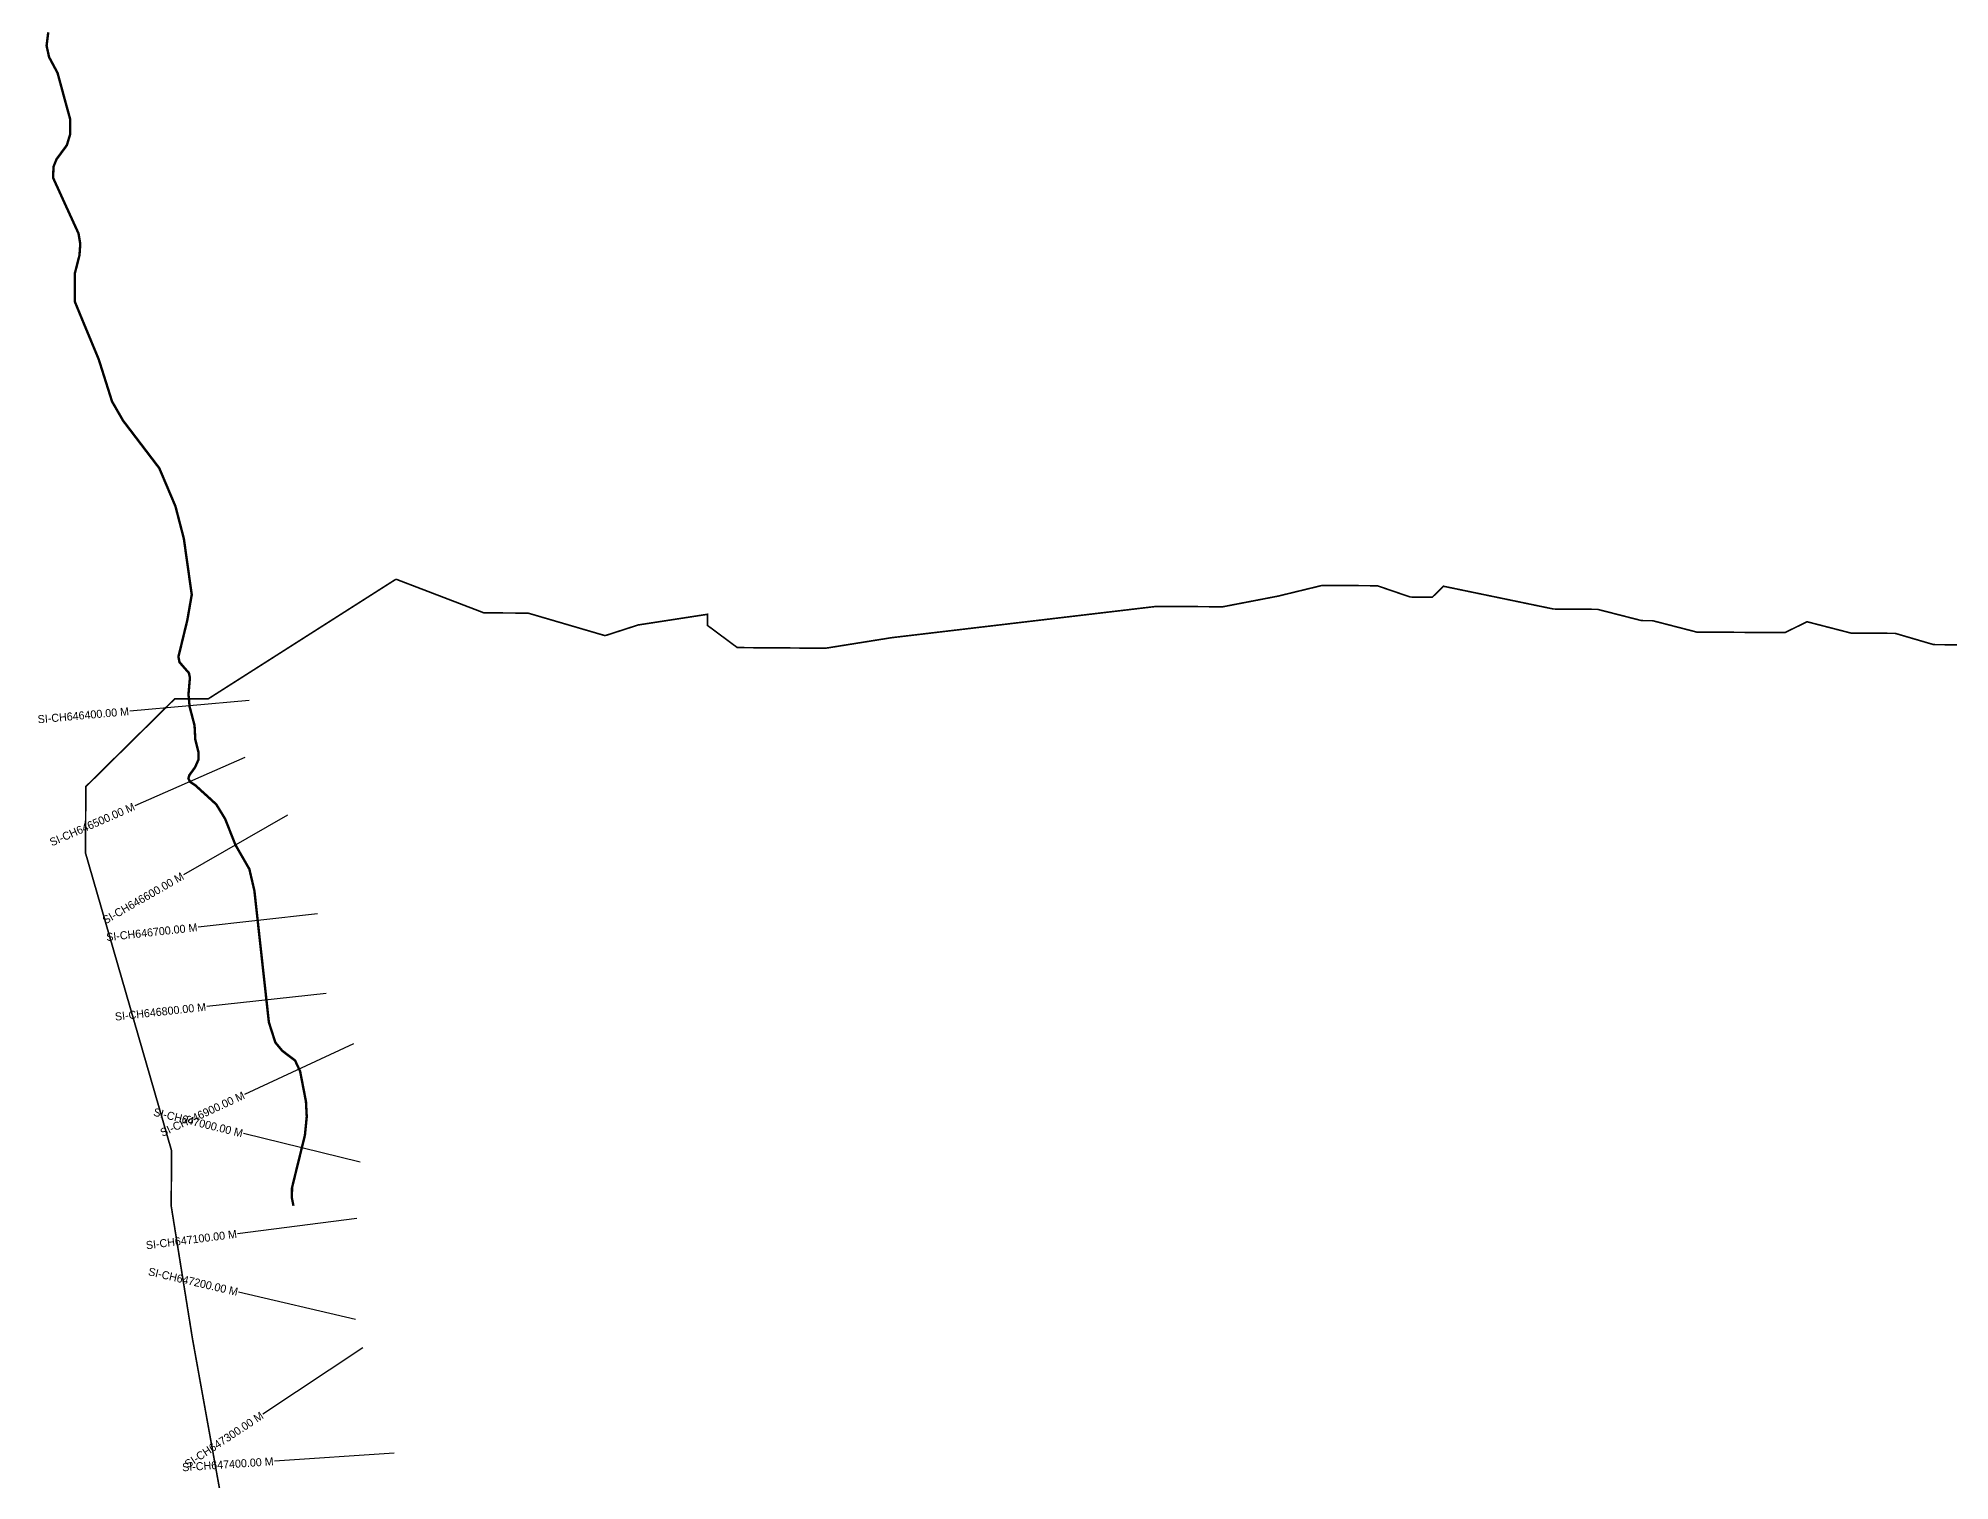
# Model space of a CAD drawing. Header units: metres. Extents: x 330156 to 335574, y 1792679 to 1800485.
# Drawn here: x 330476 to 332865, y 1796879 to 1798682 of the extents above; entities that cross this region are included whole.
import ezdxf
from ezdxf.enums import TextEntityAlignment as Align

# ---------------------------------------------------------------- set-up
doc = ezdxf.new("R2010")
doc.units = ezdxf.units.M
for name, color, linetype in [('CS', 134, 'Continuous'), ('CSMark', 6, 'Continuous'), ('NATURALLY PROTECTED', 3, 'Continuous')]:
    doc.layers.add(name, color=color, linetype=linetype)

msp = doc.modelspace()

# ---------------------------------------------------------------- linework, layer by layer
at = {"color": 6, "const_width": 2}
for points in [[(330708.8, 1796835.8), (330669, 1797056.6), (330642.5, 1797222.1), (330643, 1797291), (330535.3, 1797663.7), (330535.9, 1797746.3), (330646.8, 1797855.8), (330688.6, 1797855.8), (330923.4, 1798005.5)], [(330923.4, 1798005.5), (331033.3, 1797963.4), (331088.4, 1797963.1), (331184.7, 1797934.9)], [(331184.7, 1797934.9), (331226.1, 1797948.3), (331312.6, 1797961.6), (331312.5, 1797947.8), (331349.9, 1797920), (331460.2, 1797919.2), (331542.9, 1797932.4), (331873.8, 1797971.5), (331956.5, 1797971), (332025.5, 1797984.3), (332080.7, 1797997.7), (332149.6, 1797997.3), (332190.8, 1797983.2), (332218.4, 1797983), (332232.2, 1797996.7), (332369.8, 1797968.2), (332424.9, 1797967.8), (332479.9, 1797953.7), (332493.7, 1797953.6), (332548.7, 1797939.4), (332659, 1797938.7), (332686.6, 1797952.3), (332741.6, 1797938.1), (332796.7, 1797937.8), (332844.8, 1797923.7), (332989.5, 1797922.7)]]:
    msp.add_lwpolyline(points, dxfattribs=at)
at = {"layer": 'CS'}
for p, q in [((330740.1, 1797854), (330590.7, 1797840.6)), ((330734.5, 1797782.4), (330597.1, 1797722.3)), ((330787.9, 1797710.7), (330657.9, 1797635.8)), ((330825.2, 1797587), (330676.1, 1797570.6)), ((330836.1, 1797487.6), (330687, 1797471.2)), ((330870.4, 1797424.6), (330734.3, 1797361.5)), ((330878.6, 1797276.9), (330732.8, 1797312.5)), ((330874.3, 1797206.2), (330725.5, 1797187.3)), ((330872.7, 1797080.2), (330726.6, 1797114.3)), ((330882.1, 1797044.8), (330757.1, 1796961.9)), ((330921.1, 1796913.1), (330771.4, 1796903))]:
    msp.add_line(p, q, dxfattribs=at)
at = {"layer": 'NATURALLY PROTECTED', "const_width": 3, "flags": 128}
msp.add_lwpolyline([(330488.9, 1798689.1), (330486.8, 1798672.3), (330489.9, 1798658.1), (330500.5, 1798638.3), (330509.7, 1798604.4), (330516.3, 1798580.3), (330516.4, 1798562.1), (330512.1, 1798547.9), (330499.2, 1798530.4), (330495.5, 1798521.2), (330494.9, 1798507.3), (330509.1, 1798476.1), (330520.1, 1798452.1), (330526.7, 1798437.6), (330528.9, 1798424.6), (330527.9, 1798410.4), (330522, 1798387.3), (330522, 1798352.6), (330534.2, 1798323), (330552, 1798280.2), (330568.6, 1798227.6), (330582.5, 1798203.5), (330627.6, 1798144.3), (330647.8, 1798096.7), (330658.3, 1798056.3), (330668.2, 1797986.1), (330662.6, 1797954), (330657.8, 1797934.3), (330653.6, 1797916.9), (330651.5, 1797908.6), (330652.9, 1797901.7), (330659.6, 1797894), (330664.7, 1797888.2), (330665.9, 1797882.3), (330664.6, 1797867.1), (330664.1, 1797861.6), (330665.5, 1797846.2), (330668.2, 1797836), (330671.7, 1797822.6), (330672.6, 1797805.3), (330676.7, 1797788.7), (330676.5, 1797779.7), (330672.2, 1797770.1), (330665.1, 1797760.4), (330664, 1797756.4), (330665.9, 1797752.3), (330673.1, 1797747.5), (330680.5, 1797740.7), (330688.7, 1797733.3), (330698.9, 1797723.9), (330710, 1797705.7), (330722.7, 1797673.5), (330740.2, 1797643.1), (330746.5, 1797615.9), (330752.8, 1797558.6), (330758.5, 1797506.7), (330764.6, 1797451.5), (330772.7, 1797426.3), (330781.4, 1797415.9), (330797.3, 1797403.9), (330803.6, 1797390.4), (330810.9, 1797352.6), (330811.9, 1797333.7), (330809.6, 1797310.5), (330802.6, 1797282), (330797.9, 1797262.9), (330793.5, 1797244.8), (330793.3, 1797232.2), (330795.3, 1797222.2)], dxfattribs=at)

# ---------------------------------------------------------------- texts
at = {"layer": 'CSMark'}
for s, rotation, p in [('SI-CH646400.00 M', 5.1213, (330589.7, 1797840.5)), ('SI-CH646500.00 M', 23.6357, (330596.2, 1797721.9)), ('SI-CH646600.00 M', 29.9262, (330657, 1797635.3)), ('SI-CH646700.00 M', 6.2718, (330675.1, 1797570.5)), ('SI-CH646800.00 M', 6.2718, (330686, 1797471.1)), ('SI-CH646900.00 M', 24.8791, (330733.4, 1797361.1)), ('SI-CH647000.00 M', 346.2701, (330731.9, 1797312.7)), ('SI-CH647100.00 M', 7.2395, (330724.5, 1797187.2)), ('SI-CH647200.00 M', 346.8823, (330725.7, 1797114.5)), ('SI-CH647300.00 M', 33.5478, (330756.2, 1796961.4)), ('SI-CH647400.00 M', 3.8529, (330770.4, 1796903))]:
    msp.add_text(s, height=10, rotation=rotation, dxfattribs=at).set_placement(p, align=Align.MIDDLE_RIGHT)

doc.saveas('drawing.dxf')
